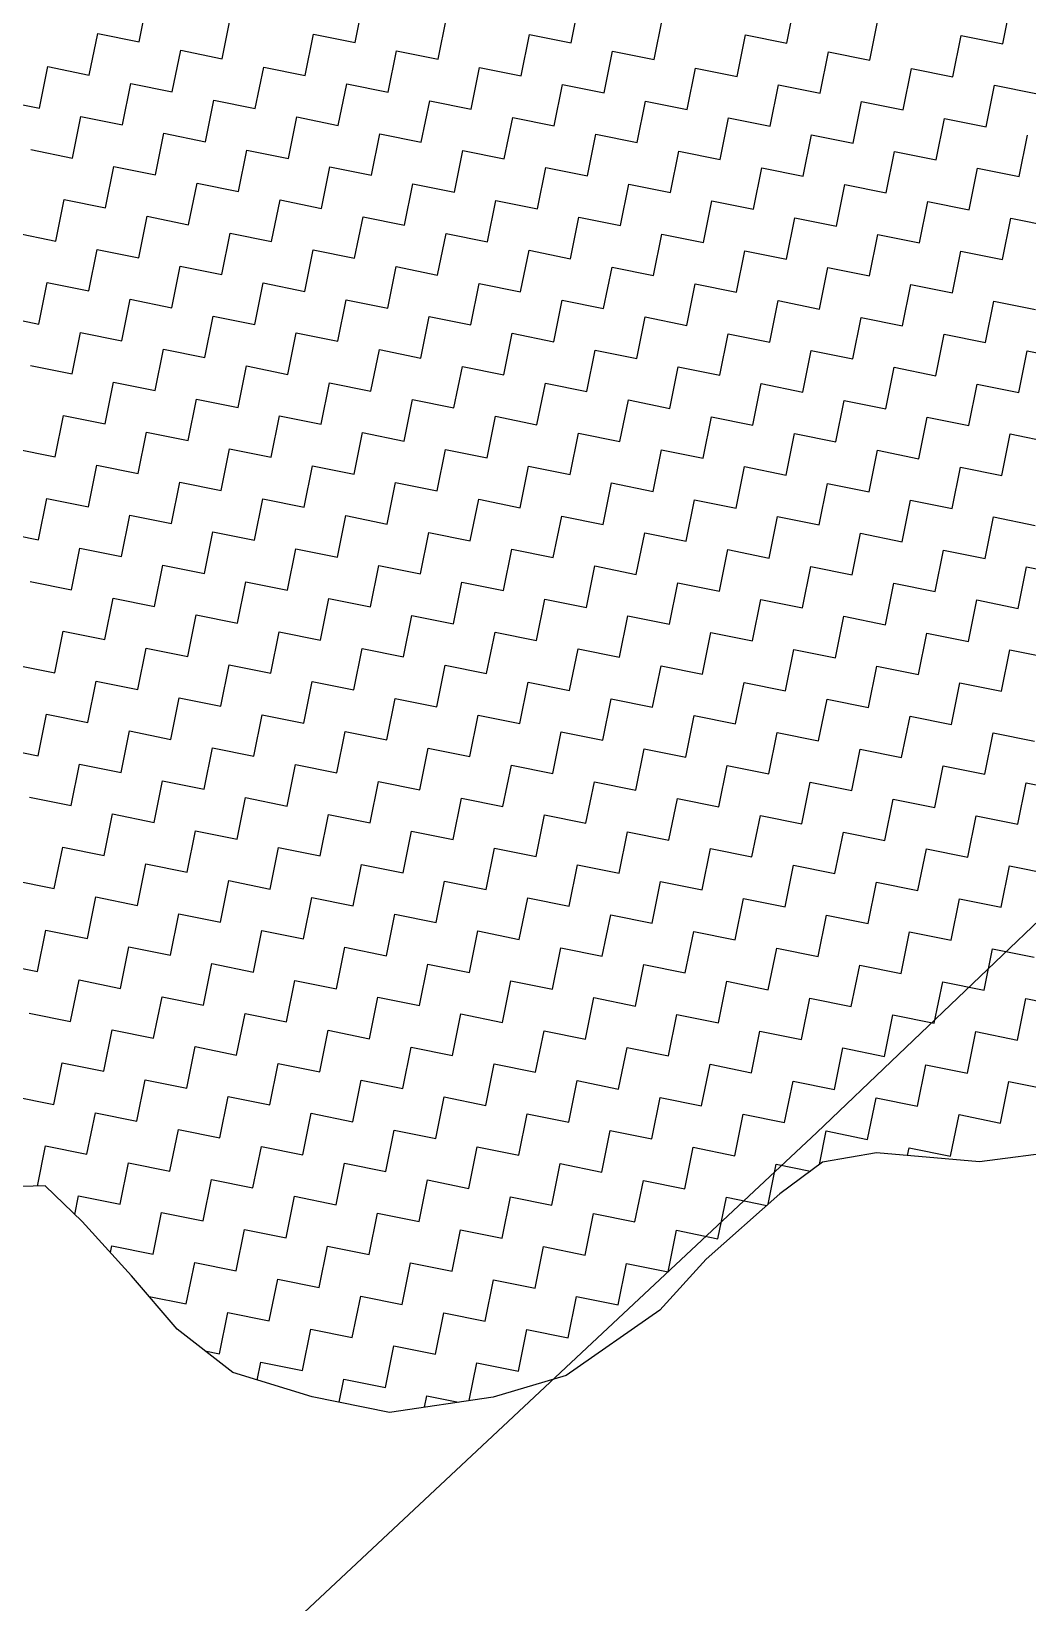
# Model space of a CAD drawing. Header units: metres. Extents: x 278801 to 279668, y 2074665 to 2075564.
# Drawn here: x 279354.1 to 279390.9, y 2075313.8 to 2075371.8 of the extents above; entities that cross this region are included whole.
import ezdxf

# ---------------------------------------------------------------- set-up
doc = ezdxf.new("R2010")
doc.units = ezdxf.units.M
doc.layers.add('POLY_HATCH', color=12, linetype='Continuous')
doc.layers.add('POLY_PARCEL', color=6, linetype='Continuous')

msp = doc.modelspace()

# ---------------------------------------------------------------- linework, layer by layer
at = {"layer": 'POLY_HATCH', "linetype": 'Continuous'}
for p, q in [((279358.107, 2075371.451), (279358.417, 2075372.983)), ((279366.08, 2075371.434), (279366.39, 2075372.966)), ((279374.052, 2075371.417), (279374.362, 2075372.949)), ((279382.025, 2075371.4), (279382.334, 2075372.932)), ((279389.997, 2075371.383), (279390.307, 2075372.915)), ((279361.172, 2075370.831), (279361.482, 2075372.363)), ((279369.145, 2075370.814), (279369.455, 2075372.346)), ((279377.117, 2075370.797), (279377.427, 2075372.33)), ((279385.09, 2075370.78), (279385.399, 2075372.313)), ((279356.265, 2075370.228), (279356.575, 2075371.761)), ((279356.575, 2075371.761), (279358.107, 2075371.451)), ((279364.237, 2075370.211), (279364.547, 2075371.744)), ((279364.547, 2075371.744), (279366.08, 2075371.434)), ((279372.21, 2075370.194), (279372.52, 2075371.727)), ((279372.52, 2075371.727), (279374.052, 2075371.417)), ((279380.182, 2075370.177), (279380.492, 2075371.71)), ((279380.492, 2075371.71), (279382.025, 2075371.4)), ((279388.155, 2075370.16), (279388.464, 2075371.693)), ((279388.464, 2075371.693), (279389.997, 2075371.383)), ((279359.33, 2075369.608), (279359.64, 2075371.141)), ((279359.64, 2075371.141), (279361.172, 2075370.831)), ((279367.302, 2075369.591), (279367.612, 2075371.124)), ((279367.612, 2075371.124), (279369.145, 2075370.814)), ((279375.275, 2075369.574), (279375.585, 2075371.107)), ((279375.585, 2075371.107), (279377.117, 2075370.797)), ((279383.247, 2075369.557), (279383.557, 2075371.09)), ((279383.557, 2075371.09), (279385.09, 2075370.78)), ((279354.422, 2075369.005), (279354.732, 2075370.538)), ((279354.732, 2075370.538), (279356.265, 2075370.228)), ((279362.395, 2075368.988), (279362.705, 2075370.521)), ((279362.705, 2075370.521), (279364.237, 2075370.211)), ((279370.367, 2075368.972), (279370.677, 2075370.504)), ((279370.677, 2075370.504), (279372.21, 2075370.194)), ((279378.34, 2075368.955), (279378.65, 2075370.487)), ((279378.65, 2075370.487), (279380.182, 2075370.177)), ((279386.312, 2075368.938), (279386.622, 2075370.47)), ((279386.622, 2075370.47), (279388.155, 2075370.16)), ((279357.487, 2075368.386), (279357.797, 2075369.918)), ((279357.797, 2075369.918), (279359.33, 2075369.608)), ((279365.46, 2075368.369), (279365.77, 2075369.901)), ((279365.77, 2075369.901), (279367.302, 2075369.591)), ((279373.432, 2075368.352), (279373.742, 2075369.884)), ((279373.742, 2075369.884), (279375.275, 2075369.574)), ((279381.405, 2075368.335), (279381.715, 2075369.867)), ((279381.715, 2075369.867), (279383.247, 2075369.557)), ((279389.377, 2075368.318), (279389.687, 2075369.85)), ((279389.687, 2075369.85), (279391.22, 2075369.541)), ((279352.89, 2075369.315), (279354.422, 2075369.005)), ((279360.552, 2075367.766), (279360.862, 2075369.298)), ((279360.862, 2075369.298), (279362.395, 2075368.988)), ((279368.525, 2075367.749), (279368.835, 2075369.281)), ((279368.835, 2075369.281), (279370.367, 2075368.972)), ((279376.497, 2075367.732), (279376.807, 2075369.265)), ((279376.807, 2075369.265), (279378.34, 2075368.955)), ((279384.47, 2075367.715), (279384.78, 2075369.248)), ((279384.78, 2075369.248), (279386.312, 2075368.938)), ((279355.645, 2075367.163), (279355.955, 2075368.696)), ((279355.955, 2075368.696), (279357.487, 2075368.386)), ((279363.617, 2075367.146), (279363.927, 2075368.679)), ((279363.927, 2075368.679), (279365.46, 2075368.369)), ((279371.59, 2075367.129), (279371.9, 2075368.662)), ((279371.9, 2075368.662), (279373.432, 2075368.352)), ((279379.562, 2075367.112), (279379.872, 2075368.645)), ((279379.872, 2075368.645), (279381.405, 2075368.335)), ((279387.535, 2075367.095), (279387.845, 2075368.628)), ((279387.845, 2075368.628), (279389.377, 2075368.318)), ((279358.71, 2075366.543), (279359.02, 2075368.076)), ((279359.02, 2075368.076), (279360.552, 2075367.766)), ((279366.682, 2075366.526), (279366.992, 2075368.059)), ((279366.992, 2075368.059), (279368.525, 2075367.749)), ((279374.655, 2075366.509), (279374.965, 2075368.042)), ((279374.965, 2075368.042), (279376.497, 2075367.732)), ((279382.627, 2075366.492), (279382.937, 2075368.025)), ((279382.937, 2075368.025), (279384.47, 2075367.715)), ((279390.6, 2075366.476), (279390.91, 2075368.008)), ((279354.113, 2075367.473), (279355.645, 2075367.163)), ((279361.775, 2075365.923), (279362.085, 2075367.456)), ((279362.085, 2075367.456), (279363.617, 2075367.146)), ((279369.748, 2075365.907), (279370.057, 2075367.439)), ((279370.057, 2075367.439), (279371.59, 2075367.129)), ((279377.72, 2075365.89), (279378.03, 2075367.422)), ((279378.03, 2075367.422), (279379.562, 2075367.112)), ((279385.692, 2075365.873), (279386.002, 2075367.405)), ((279386.002, 2075367.405), (279387.535, 2075367.095)), ((279356.868, 2075365.321), (279357.178, 2075366.853)), ((279357.178, 2075366.853), (279358.71, 2075366.543)), ((279364.84, 2075365.304), (279365.15, 2075366.836)), ((279365.15, 2075366.836), (279366.682, 2075366.526)), ((279372.813, 2075365.287), (279373.122, 2075366.819)), ((279373.122, 2075366.819), (279374.655, 2075366.509)), ((279380.785, 2075365.27), (279381.095, 2075366.802)), ((279381.095, 2075366.802), (279382.627, 2075366.492)), ((279388.757, 2075365.253), (279389.067, 2075366.785)), ((279389.067, 2075366.785), (279390.6, 2075366.476)), ((279359.933, 2075364.701), (279360.243, 2075366.233)), ((279360.243, 2075366.233), (279361.775, 2075365.923)), ((279367.905, 2075364.684), (279368.215, 2075366.216)), ((279368.215, 2075366.216), (279369.748, 2075365.907)), ((279375.878, 2075364.667), (279376.187, 2075366.199)), ((279376.187, 2075366.199), (279377.72, 2075365.89)), ((279383.85, 2075364.65), (279384.16, 2075366.183)), ((279384.16, 2075366.183), (279385.692, 2075365.873)), ((279355.025, 2075364.098), (279355.335, 2075365.63)), ((279355.335, 2075365.63), (279356.868, 2075365.321)), ((279362.998, 2075364.081), (279363.308, 2075365.614)), ((279363.308, 2075365.614), (279364.84, 2075365.304)), ((279370.97, 2075364.064), (279371.28, 2075365.597)), ((279371.28, 2075365.597), (279372.813, 2075365.287)), ((279378.943, 2075364.047), (279379.252, 2075365.58)), ((279379.252, 2075365.58), (279380.785, 2075365.27)), ((279386.915, 2075364.03), (279387.225, 2075365.563)), ((279387.225, 2075365.563), (279388.757, 2075365.253)), ((279358.09, 2075363.478), (279358.4, 2075365.011)), ((279358.4, 2075365.011), (279359.933, 2075364.701)), ((279366.063, 2075363.461), (279366.373, 2075364.994)), ((279366.373, 2075364.994), (279367.905, 2075364.684)), ((279374.035, 2075363.444), (279374.345, 2075364.977)), ((279374.345, 2075364.977), (279375.878, 2075364.667)), ((279382.008, 2075363.427), (279382.317, 2075364.96)), ((279382.317, 2075364.96), (279383.85, 2075364.65)), ((279389.98, 2075363.41), (279390.29, 2075364.943)), ((279390.29, 2075364.943), (279391.822, 2075364.633)), ((279353.493, 2075364.408), (279355.025, 2075364.098)), ((279361.155, 2075362.858), (279361.465, 2075364.391)), ((279361.465, 2075364.391), (279362.998, 2075364.081)), ((279369.128, 2075362.841), (279369.438, 2075364.374)), ((279369.438, 2075364.374), (279370.97, 2075364.064)), ((279377.1, 2075362.825), (279377.41, 2075364.357)), ((279377.41, 2075364.357), (279378.943, 2075364.047)), ((279385.073, 2075362.808), (279385.383, 2075364.34)), ((279385.383, 2075364.34), (279386.915, 2075364.03)), ((279356.248, 2075362.256), (279356.558, 2075363.788)), ((279356.558, 2075363.788), (279358.09, 2075363.478)), ((279364.22, 2075362.239), (279364.53, 2075363.771)), ((279364.53, 2075363.771), (279366.063, 2075363.461)), ((279372.193, 2075362.222), (279372.503, 2075363.754)), ((279372.503, 2075363.754), (279374.035, 2075363.444)), ((279380.165, 2075362.205), (279380.475, 2075363.737)), ((279380.475, 2075363.737), (279382.008, 2075363.427)), ((279388.138, 2075362.188), (279388.448, 2075363.72)), ((279388.448, 2075363.72), (279389.98, 2075363.41)), ((279359.313, 2075361.636), (279359.623, 2075363.168)), ((279359.623, 2075363.168), (279361.155, 2075362.858)), ((279367.285, 2075361.619), (279367.595, 2075363.151)), ((279367.595, 2075363.151), (279369.128, 2075362.841)), ((279375.258, 2075361.602), (279375.568, 2075363.134)), ((279375.568, 2075363.134), (279377.1, 2075362.825)), ((279383.23, 2075361.585), (279383.54, 2075363.118)), ((279383.54, 2075363.118), (279385.073, 2075362.808)), ((279354.405, 2075361.033), (279354.715, 2075362.565)), ((279354.715, 2075362.565), (279356.248, 2075362.256)), ((279362.378, 2075361.016), (279362.688, 2075362.549)), ((279362.688, 2075362.549), (279364.22, 2075362.239)), ((279370.35, 2075360.999), (279370.66, 2075362.532)), ((279370.66, 2075362.532), (279372.193, 2075362.222)), ((279378.323, 2075360.982), (279378.633, 2075362.515)), ((279378.633, 2075362.515), (279380.165, 2075362.205)), ((279386.295, 2075360.965), (279386.605, 2075362.498)), ((279386.605, 2075362.498), (279388.138, 2075362.188)), ((279357.471, 2075360.413), (279357.78, 2075361.946)), ((279357.78, 2075361.946), (279359.313, 2075361.636)), ((279365.443, 2075360.396), (279365.753, 2075361.929)), ((279365.753, 2075361.929), (279367.285, 2075361.619)), ((279373.415, 2075360.379), (279373.725, 2075361.912)), ((279373.725, 2075361.912), (279375.258, 2075361.602)), ((279381.388, 2075360.362), (279381.698, 2075361.895)), ((279381.698, 2075361.895), (279383.23, 2075361.585)), ((279389.36, 2075360.345), (279389.67, 2075361.878)), ((279389.67, 2075361.878), (279391.203, 2075361.568)), ((279352.873, 2075361.343), (279354.405, 2075361.033)), ((279360.536, 2075359.793), (279360.845, 2075361.326)), ((279360.845, 2075361.326), (279362.378, 2075361.016)), ((279368.508, 2075359.776), (279368.818, 2075361.309)), ((279368.818, 2075361.309), (279370.35, 2075360.999)), ((279376.48, 2075359.76), (279376.79, 2075361.292)), ((279376.79, 2075361.292), (279378.323, 2075360.982)), ((279384.453, 2075359.743), (279384.763, 2075361.275)), ((279384.763, 2075361.275), (279386.295, 2075360.965)), ((279355.628, 2075359.191), (279355.938, 2075360.723)), ((279355.938, 2075360.723), (279357.471, 2075360.413)), ((279363.601, 2075359.174), (279363.91, 2075360.706)), ((279363.91, 2075360.706), (279365.443, 2075360.396)), ((279371.573, 2075359.157), (279371.883, 2075360.689)), ((279371.883, 2075360.689), (279373.415, 2075360.379)), ((279379.545, 2075359.14), (279379.855, 2075360.672)), ((279379.855, 2075360.672), (279381.388, 2075360.362)), ((279387.518, 2075359.123), (279387.828, 2075360.655)), ((279387.828, 2075360.655), (279389.36, 2075360.345)), ((279358.693, 2075358.571), (279359.003, 2075360.103)), ((279359.003, 2075360.103), (279360.536, 2075359.793)), ((279366.666, 2075358.554), (279366.975, 2075360.086)), ((279366.975, 2075360.086), (279368.508, 2075359.776)), ((279374.638, 2075358.537), (279374.948, 2075360.069)), ((279374.948, 2075360.069), (279376.48, 2075359.76)), ((279382.61, 2075358.52), (279382.92, 2075360.053)), ((279382.92, 2075360.053), (279384.453, 2075359.743)), ((279390.583, 2075358.503), (279390.893, 2075360.036)), ((279390.893, 2075360.036), (279392.425, 2075359.726)), ((279354.096, 2075359.5), (279355.628, 2075359.191)), ((279361.758, 2075357.951), (279362.068, 2075359.484)), ((279362.068, 2075359.484), (279363.601, 2075359.174)), ((279369.731, 2075357.934), (279370.04, 2075359.467)), ((279370.04, 2075359.467), (279371.573, 2075359.157)), ((279377.703, 2075357.917), (279378.013, 2075359.45)), ((279378.013, 2075359.45), (279379.545, 2075359.14)), ((279385.675, 2075357.9), (279385.985, 2075359.433)), ((279385.985, 2075359.433), (279387.518, 2075359.123)), ((279356.851, 2075357.348), (279357.161, 2075358.881)), ((279357.161, 2075358.881), (279358.693, 2075358.571)), ((279364.823, 2075357.331), (279365.133, 2075358.864)), ((279365.133, 2075358.864), (279366.666, 2075358.554)), ((279372.796, 2075357.314), (279373.106, 2075358.847)), ((279373.106, 2075358.847), (279374.638, 2075358.537)), ((279380.768, 2075357.297), (279381.078, 2075358.83)), ((279381.078, 2075358.83), (279382.61, 2075358.52)), ((279388.741, 2075357.28), (279389.05, 2075358.813)), ((279389.05, 2075358.813), (279390.583, 2075358.503)), ((279359.916, 2075356.728), (279360.226, 2075358.261)), ((279360.226, 2075358.261), (279361.758, 2075357.951)), ((279367.888, 2075356.711), (279368.198, 2075358.244)), ((279368.198, 2075358.244), (279369.731, 2075357.934)), ((279375.861, 2075356.695), (279376.171, 2075358.227)), ((279376.171, 2075358.227), (279377.703, 2075357.917)), ((279383.833, 2075356.678), (279384.143, 2075358.21)), ((279384.143, 2075358.21), (279385.675, 2075357.9)), ((279355.008, 2075356.126), (279355.318, 2075357.658)), ((279355.318, 2075357.658), (279356.851, 2075357.348)), ((279362.981, 2075356.109), (279363.291, 2075357.641)), ((279363.291, 2075357.641), (279364.823, 2075357.331)), ((279370.953, 2075356.092), (279371.263, 2075357.624)), ((279371.263, 2075357.624), (279372.796, 2075357.314)), ((279378.926, 2075356.075), (279379.236, 2075357.607)), ((279379.236, 2075357.607), (279380.768, 2075357.297)), ((279386.898, 2075356.058), (279387.208, 2075357.59)), ((279387.208, 2075357.59), (279388.741, 2075357.28)), ((279358.073, 2075355.506), (279358.383, 2075357.038)), ((279358.383, 2075357.038), (279359.916, 2075356.728)), ((279366.046, 2075355.489), (279366.356, 2075357.021)), ((279366.356, 2075357.021), (279367.888, 2075356.711)), ((279374.018, 2075355.472), (279374.328, 2075357.004)), ((279374.328, 2075357.004), (279375.861, 2075356.695)), ((279381.991, 2075355.455), (279382.301, 2075356.987)), ((279382.301, 2075356.987), (279383.833, 2075356.678)), ((279389.963, 2075355.438), (279390.273, 2075356.971)), ((279390.273, 2075356.971), (279391.806, 2075356.661)), ((279353.476, 2075356.435), (279355.008, 2075356.126)), ((279361.138, 2075354.886), (279361.448, 2075356.418)), ((279361.448, 2075356.418), (279362.981, 2075356.109)), ((279369.111, 2075354.869), (279369.421, 2075356.402)), ((279369.421, 2075356.402), (279370.953, 2075356.092)), ((279377.083, 2075354.852), (279377.393, 2075356.385)), ((279377.393, 2075356.385), (279378.926, 2075356.075)), ((279385.056, 2075354.835), (279385.366, 2075356.368)), ((279385.366, 2075356.368), (279386.898, 2075356.058)), ((279356.231, 2075354.283), (279356.541, 2075355.816)), ((279356.541, 2075355.816), (279358.073, 2075355.506)), ((279364.203, 2075354.266), (279364.513, 2075355.799)), ((279364.513, 2075355.799), (279366.046, 2075355.489)), ((279372.176, 2075354.249), (279372.486, 2075355.782)), ((279372.486, 2075355.782), (279374.018, 2075355.472)), ((279380.148, 2075354.232), (279380.458, 2075355.765)), ((279380.458, 2075355.765), (279381.991, 2075355.455)), ((279388.121, 2075354.215), (279388.431, 2075355.748)), ((279388.431, 2075355.748), (279389.963, 2075355.438)), ((279359.296, 2075353.663), (279359.606, 2075355.196)), ((279359.606, 2075355.196), (279361.138, 2075354.886)), ((279367.268, 2075353.646), (279367.578, 2075355.179)), ((279367.578, 2075355.179), (279369.111, 2075354.869)), ((279375.241, 2075353.63), (279375.551, 2075355.162)), ((279375.551, 2075355.162), (279377.083, 2075354.852)), ((279354.389, 2075353.061), (279354.698, 2075354.593)), ((279354.698, 2075354.593), (279356.231, 2075354.283)), ((279362.361, 2075353.044), (279362.671, 2075354.576)), ((279362.671, 2075354.576), (279364.203, 2075354.266)), ((279383.213, 2075353.613), (279383.523, 2075355.145)), ((279383.523, 2075355.145), (279385.056, 2075354.835)), ((279370.333, 2075353.027), (279370.643, 2075354.559)), ((279370.643, 2075354.559), (279372.176, 2075354.249)), ((279378.306, 2075353.01), (279378.616, 2075354.542)), ((279378.616, 2075354.542), (279380.148, 2075354.232)), ((279386.278, 2075352.993), (279386.588, 2075354.525)), ((279386.588, 2075354.525), (279388.121, 2075354.215)), ((279357.454, 2075352.441), (279357.763, 2075353.973)), ((279357.763, 2075353.973), (279359.296, 2075353.663)), ((279365.426, 2075352.424), (279365.736, 2075353.956)), ((279365.736, 2075353.956), (279367.268, 2075353.646)), ((279373.398, 2075352.407), (279373.708, 2075353.939)), ((279373.708, 2075353.939), (279375.241, 2075353.63)), ((279381.371, 2075352.39), (279381.681, 2075353.922)), ((279381.681, 2075353.922), (279383.213, 2075353.613)), ((279389.343, 2075352.373), (279389.653, 2075353.906)), ((279389.653, 2075353.906), (279391.186, 2075353.596)), ((279352.856, 2075353.37), (279354.389, 2075353.061)), ((279360.519, 2075351.821), (279360.828, 2075353.353)), ((279360.828, 2075353.353), (279362.361, 2075353.044)), ((279368.491, 2075351.804), (279368.801, 2075353.337)), ((279368.801, 2075353.337), (279370.333, 2075353.027)), ((279376.463, 2075351.787), (279376.773, 2075353.32)), ((279376.773, 2075353.32), (279378.306, 2075353.01)), ((279384.436, 2075351.77), (279384.746, 2075353.303)), ((279384.746, 2075353.303), (279386.278, 2075352.993)), ((279355.611, 2075351.218), (279355.921, 2075352.751)), ((279355.921, 2075352.751), (279357.454, 2075352.441)), ((279363.584, 2075351.201), (279363.894, 2075352.734)), ((279363.894, 2075352.734), (279365.426, 2075352.424)), ((279371.556, 2075351.184), (279371.866, 2075352.717)), ((279371.866, 2075352.717), (279373.398, 2075352.407)), ((279379.529, 2075351.167), (279379.838, 2075352.7)), ((279379.838, 2075352.7), (279381.371, 2075352.39)), ((279387.501, 2075351.15), (279387.811, 2075352.683)), ((279387.811, 2075352.683), (279389.343, 2075352.373)), ((279358.676, 2075350.598), (279358.986, 2075352.131)), ((279358.986, 2075352.131), (279360.519, 2075351.821)), ((279366.649, 2075350.581), (279366.959, 2075352.114)), ((279366.959, 2075352.114), (279368.491, 2075351.804)), ((279374.621, 2075350.564), (279374.931, 2075352.097)), ((279374.931, 2075352.097), (279376.463, 2075351.787)), ((279382.594, 2075350.548), (279382.903, 2075352.08)), ((279382.903, 2075352.08), (279384.436, 2075351.77)), ((279390.566, 2075350.531), (279390.876, 2075352.063)), ((279390.876, 2075352.063), (279392.408, 2075351.753)), ((279354.079, 2075351.528), (279355.611, 2075351.218)), ((279361.741, 2075349.979), (279362.051, 2075351.511)), ((279362.051, 2075351.511), (279363.584, 2075351.201)), ((279369.714, 2075349.962), (279370.024, 2075351.494)), ((279370.024, 2075351.494), (279371.556, 2075351.184)), ((279377.686, 2075349.945), (279377.996, 2075351.477)), ((279377.996, 2075351.477), (279379.529, 2075351.167)), ((279385.659, 2075349.928), (279385.968, 2075351.46)), ((279385.968, 2075351.46), (279387.501, 2075351.15)), ((279356.834, 2075349.376), (279357.144, 2075350.908)), ((279357.144, 2075350.908), (279358.676, 2075350.598)), ((279364.806, 2075349.359), (279365.116, 2075350.891)), ((279365.116, 2075350.891), (279366.649, 2075350.581)), ((279372.779, 2075349.342), (279373.089, 2075350.874)), ((279373.089, 2075350.874), (279374.621, 2075350.564)), ((279380.751, 2075349.325), (279381.061, 2075350.857)), ((279381.061, 2075350.857), (279382.594, 2075350.548)), ((279388.724, 2075349.308), (279389.033, 2075350.841)), ((279389.033, 2075350.841), (279390.566, 2075350.531)), ((279359.899, 2075348.756), (279360.209, 2075350.288)), ((279360.209, 2075350.288), (279361.741, 2075349.979)), ((279367.871, 2075348.739), (279368.181, 2075350.272)), ((279368.181, 2075350.272), (279369.714, 2075349.962)), ((279375.844, 2075348.722), (279376.154, 2075350.255)), ((279376.154, 2075350.255), (279377.686, 2075349.945)), ((279383.816, 2075348.705), (279384.126, 2075350.238)), ((279384.126, 2075350.238), (279385.659, 2075349.928)), ((279354.991, 2075348.153), (279355.301, 2075349.686)), ((279355.301, 2075349.686), (279356.834, 2075349.376)), ((279362.964, 2075348.136), (279363.274, 2075349.669)), ((279363.274, 2075349.669), (279364.806, 2075349.359)), ((279370.936, 2075348.119), (279371.246, 2075349.652)), ((279371.246, 2075349.652), (279372.779, 2075349.342)), ((279378.909, 2075348.102), (279379.219, 2075349.635)), ((279379.219, 2075349.635), (279380.751, 2075349.325)), ((279386.881, 2075348.085), (279387.191, 2075349.618)), ((279387.191, 2075349.618), (279388.724, 2075349.308)), ((279358.056, 2075347.533), (279358.366, 2075349.066)), ((279358.366, 2075349.066), (279359.899, 2075348.756)), ((279366.029, 2075347.516), (279366.339, 2075349.049)), ((279366.339, 2075349.049), (279367.871, 2075348.739)), ((279374.001, 2075347.499), (279374.311, 2075349.032)), ((279374.311, 2075349.032), (279375.844, 2075348.722)), ((279381.974, 2075347.483), (279382.284, 2075349.015)), ((279382.284, 2075349.015), (279383.816, 2075348.705)), ((279389.946, 2075347.466), (279390.256, 2075348.998)), ((279390.256, 2075348.998), (279391.789, 2075348.688)), ((279353.459, 2075348.463), (279354.991, 2075348.153)), ((279361.121, 2075346.914), (279361.431, 2075348.446)), ((279361.431, 2075348.446), (279362.964, 2075348.136)), ((279369.094, 2075346.897), (279369.404, 2075348.429)), ((279369.404, 2075348.429), (279370.936, 2075348.119)), ((279377.066, 2075346.88), (279377.376, 2075348.412)), ((279377.376, 2075348.412), (279378.909, 2075348.102)), ((279385.039, 2075346.863), (279385.349, 2075348.395)), ((279385.349, 2075348.395), (279386.881, 2075348.085)), ((279356.214, 2075346.311), (279356.524, 2075347.843)), ((279356.524, 2075347.843), (279358.056, 2075347.533)), ((279364.186, 2075346.294), (279364.496, 2075347.826)), ((279364.496, 2075347.826), (279366.029, 2075347.516)), ((279372.159, 2075346.277), (279372.469, 2075347.809)), ((279372.469, 2075347.809), (279374.001, 2075347.499)), ((279380.131, 2075346.26), (279380.441, 2075347.792)), ((279380.441, 2075347.792), (279381.974, 2075347.483)), ((279388.104, 2075346.243), (279388.414, 2075347.775)), ((279388.414, 2075347.775), (279389.946, 2075347.466)), ((279359.279, 2075345.691), (279359.589, 2075347.223)), ((279359.589, 2075347.223), (279361.121, 2075346.914)), ((279367.251, 2075345.674), (279367.561, 2075347.206)), ((279367.561, 2075347.206), (279369.094, 2075346.897)), ((279375.224, 2075345.657), (279375.534, 2075347.19)), ((279375.534, 2075347.19), (279377.066, 2075346.88)), ((279383.196, 2075345.64), (279383.506, 2075347.173)), ((279383.506, 2075347.173), (279385.039, 2075346.863)), ((279354.372, 2075345.088), (279354.682, 2075346.621)), ((279354.682, 2075346.621), (279356.214, 2075346.311)), ((279362.344, 2075345.071), (279362.654, 2075346.604)), ((279362.654, 2075346.604), (279364.186, 2075346.294)), ((279370.317, 2075345.054), (279370.626, 2075346.587)), ((279370.626, 2075346.587), (279372.159, 2075346.277)), ((279378.289, 2075345.037), (279378.599, 2075346.57)), ((279378.599, 2075346.57), (279380.131, 2075346.26)), ((279386.261, 2075345.02), (279386.571, 2075346.553)), ((279386.571, 2075346.553), (279388.104, 2075346.243)), ((279357.437, 2075344.468), (279357.747, 2075346.001)), ((279357.747, 2075346.001), (279359.279, 2075345.691)), ((279365.409, 2075344.451), (279365.719, 2075345.984)), ((279365.719, 2075345.984), (279367.251, 2075345.674)), ((279373.382, 2075344.434), (279373.691, 2075345.967)), ((279373.691, 2075345.967), (279375.224, 2075345.657)), ((279381.354, 2075344.418), (279381.664, 2075345.95)), ((279381.664, 2075345.95), (279383.196, 2075345.64)), ((279389.326, 2075344.401), (279389.636, 2075345.933)), ((279389.636, 2075345.933), (279391.169, 2075345.623)), ((279352.839, 2075345.398), (279354.372, 2075345.088)), ((279360.502, 2075343.849), (279360.812, 2075345.381)), ((279360.812, 2075345.381), (279362.344, 2075345.071)), ((279368.474, 2075343.832), (279368.784, 2075345.364)), ((279368.784, 2075345.364), (279370.317, 2075345.054)), ((279376.447, 2075343.815), (279376.756, 2075345.347)), ((279376.756, 2075345.347), (279378.289, 2075345.037)), ((279384.419, 2075343.798), (279384.729, 2075345.33)), ((279384.729, 2075345.33), (279386.261, 2075345.02)), ((279355.594, 2075343.246), (279355.904, 2075344.778)), ((279355.904, 2075344.778), (279357.437, 2075344.468)), ((279363.567, 2075343.229), (279363.877, 2075344.761)), ((279363.877, 2075344.761), (279365.409, 2075344.451)), ((279371.539, 2075343.212), (279371.849, 2075344.744)), ((279371.849, 2075344.744), (279373.382, 2075344.434)), ((279379.512, 2075343.195), (279379.821, 2075344.727)), ((279379.821, 2075344.727), (279381.354, 2075344.418)), ((279358.659, 2075342.626), (279358.969, 2075344.158)), ((279358.969, 2075344.158), (279360.502, 2075343.849)), ((279366.632, 2075342.609), (279366.942, 2075344.141)), ((279366.942, 2075344.141), (279368.474, 2075343.832)), ((279387.484, 2075343.178), (279387.794, 2075344.71)), ((279387.794, 2075344.71), (279389.326, 2075344.401)), ((279354.062, 2075343.556), (279355.594, 2075343.246)), ((279374.604, 2075342.592), (279374.914, 2075344.125)), ((279374.914, 2075344.125), (279376.447, 2075343.815)), ((279382.577, 2075342.575), (279382.886, 2075344.108)), ((279382.886, 2075344.108), (279384.419, 2075343.798)), ((279390.549, 2075342.558), (279390.859, 2075344.091)), ((279390.859, 2075344.091), (279392.391, 2075343.781)), ((279361.724, 2075342.006), (279362.034, 2075343.539)), ((279362.034, 2075343.539), (279363.567, 2075343.229)), ((279369.697, 2075341.989), (279370.007, 2075343.522)), ((279370.007, 2075343.522), (279371.539, 2075343.212)), ((279377.669, 2075341.972), (279377.979, 2075343.505)), ((279377.979, 2075343.505), (279379.512, 2075343.195)), ((279385.642, 2075341.955), (279385.952, 2075343.488)), ((279385.952, 2075343.488), (279387.484, 2075343.178)), ((279356.817, 2075341.403), (279357.127, 2075342.936)), ((279357.127, 2075342.936), (279358.659, 2075342.626)), ((279364.789, 2075341.386), (279365.099, 2075342.919)), ((279365.099, 2075342.919), (279366.632, 2075342.609)), ((279372.762, 2075341.369), (279373.072, 2075342.902)), ((279373.072, 2075342.902), (279374.604, 2075342.592)), ((279380.734, 2075341.352), (279381.044, 2075342.885)), ((279381.044, 2075342.885), (279382.577, 2075342.575)), ((279388.707, 2075341.336), (279389.017, 2075342.868)), ((279389.017, 2075342.868), (279390.549, 2075342.558)), ((279359.882, 2075340.783), (279360.192, 2075342.316)), ((279360.192, 2075342.316), (279361.724, 2075342.006)), ((279367.854, 2075340.767), (279368.164, 2075342.299)), ((279368.164, 2075342.299), (279369.697, 2075341.989)), ((279375.827, 2075340.75), (279376.137, 2075342.282)), ((279376.137, 2075342.282), (279377.669, 2075341.972)), ((279383.799, 2075340.733), (279384.109, 2075342.265)), ((279384.109, 2075342.265), (279385.642, 2075341.955)), ((279354.974, 2075340.181), (279355.284, 2075341.713)), ((279355.284, 2075341.713), (279356.817, 2075341.403)), ((279362.947, 2075340.164), (279363.257, 2075341.696)), ((279363.257, 2075341.696), (279364.789, 2075341.386)), ((279370.919, 2075340.147), (279371.229, 2075341.679)), ((279371.229, 2075341.679), (279372.762, 2075341.369)), ((279378.892, 2075340.13), (279379.202, 2075341.662)), ((279379.202, 2075341.662), (279380.734, 2075341.352)), ((279386.864, 2075340.113), (279387.174, 2075341.645)), ((279387.174, 2075341.645), (279388.707, 2075341.336)), ((279358.04, 2075339.561), (279358.349, 2075341.093)), ((279358.349, 2075341.093), (279359.882, 2075340.783)), ((279366.012, 2075339.544), (279366.322, 2075341.076)), ((279366.322, 2075341.076), (279367.854, 2075340.767)), ((279373.984, 2075339.527), (279374.294, 2075341.06)), ((279374.294, 2075341.06), (279375.827, 2075340.75)), ((279381.957, 2075339.51), (279382.267, 2075341.043)), ((279382.267, 2075341.043), (279383.799, 2075340.733)), ((279389.929, 2075339.493), (279390.239, 2075341.026)), ((279390.239, 2075341.026), (279391.772, 2075340.716)), ((279353.442, 2075340.491), (279354.974, 2075340.181)), ((279361.105, 2075338.941), (279361.414, 2075340.474)), ((279361.414, 2075340.474), (279362.947, 2075340.164)), ((279369.077, 2075338.924), (279369.387, 2075340.457)), ((279369.387, 2075340.457), (279370.919, 2075340.147)), ((279377.049, 2075338.907), (279377.359, 2075340.44)), ((279377.359, 2075340.44), (279378.892, 2075340.13)), ((279385.022, 2075338.89), (279385.332, 2075340.423)), ((279385.332, 2075340.423), (279386.864, 2075340.113)), ((279356.197, 2075338.338), (279356.507, 2075339.871)), ((279356.507, 2075339.871), (279358.04, 2075339.561)), ((279364.17, 2075338.321), (279364.479, 2075339.854)), ((279364.479, 2075339.854), (279366.012, 2075339.544)), ((279372.142, 2075338.304), (279372.452, 2075339.837)), ((279372.452, 2075339.837), (279373.984, 2075339.527)), ((279380.114, 2075338.287), (279380.424, 2075339.82)), ((279380.424, 2075339.82), (279381.957, 2075339.51)), ((279388.087, 2075338.271), (279388.397, 2075339.803)), ((279388.397, 2075339.803), (279389.929, 2075339.493)), ((279359.262, 2075337.718), (279359.572, 2075339.251)), ((279359.572, 2075339.251), (279361.105, 2075338.941)), ((279367.235, 2075337.702), (279367.544, 2075339.234)), ((279367.544, 2075339.234), (279369.077, 2075338.924)), ((279375.207, 2075337.685), (279375.517, 2075339.217)), ((279375.517, 2075339.217), (279377.049, 2075338.907)), ((279383.179, 2075337.668), (279383.489, 2075339.2)), ((279383.489, 2075339.2), (279385.022, 2075338.89)), ((279354.355, 2075337.116), (279354.665, 2075338.648)), ((279354.665, 2075338.648), (279356.197, 2075338.338)), ((279362.327, 2075337.099), (279362.637, 2075338.631)), ((279362.637, 2075338.631), (279364.17, 2075338.321)), ((279370.3, 2075337.082), (279370.609, 2075338.614)), ((279370.609, 2075338.614), (279372.142, 2075338.304)), ((279378.272, 2075337.065), (279378.582, 2075338.597)), ((279378.582, 2075338.597), (279380.114, 2075338.287)), ((279386.244, 2075337.048), (279386.554, 2075338.58)), ((279386.554, 2075338.58), (279388.087, 2075338.271)), ((279357.42, 2075336.496), (279357.73, 2075338.028)), ((279357.73, 2075338.028), (279359.262, 2075337.718)), ((279365.392, 2075336.479), (279365.702, 2075338.011)), ((279365.702, 2075338.011), (279367.235, 2075337.702)), ((279373.365, 2075336.462), (279373.675, 2075337.995)), ((279373.675, 2075337.995), (279375.207, 2075337.685)), ((279381.337, 2075336.445), (279381.647, 2075337.978)), ((279381.647, 2075337.978), (279383.179, 2075337.668)), ((279389.31, 2075336.428), (279389.619, 2075337.961)), ((279389.619, 2075337.961), (279391.152, 2075337.651)), ((279352.822, 2075337.426), (279354.355, 2075337.116)), ((279360.485, 2075335.876), (279360.795, 2075337.409)), ((279360.795, 2075337.409), (279362.327, 2075337.099)), ((279368.457, 2075335.859), (279368.767, 2075337.392)), ((279368.767, 2075337.392), (279370.3, 2075337.082)), ((279376.43, 2075335.842), (279376.74, 2075337.375)), ((279376.74, 2075337.375), (279378.272, 2075337.065)), ((279384.402, 2075335.825), (279384.712, 2075337.358)), ((279384.712, 2075337.358), (279386.244, 2075337.048)), ((279355.577, 2075335.273), (279355.887, 2075336.806)), ((279355.887, 2075336.806), (279357.42, 2075336.496)), ((279363.55, 2075335.256), (279363.86, 2075336.789)), ((279363.86, 2075336.789), (279365.392, 2075336.479)), ((279371.522, 2075335.239), (279371.832, 2075336.772)), ((279371.832, 2075336.772), (279373.365, 2075336.462)), ((279379.495, 2075335.222), (279379.805, 2075336.755)), ((279379.805, 2075336.755), (279381.337, 2075336.445)), ((279387.467, 2075335.206), (279387.777, 2075336.738)), ((279387.777, 2075336.738), (279389.31, 2075336.428)), ((279358.642, 2075334.653), (279358.952, 2075336.186)), ((279358.952, 2075336.186), (279360.485, 2075335.876)), ((279366.615, 2075334.637), (279366.925, 2075336.169)), ((279366.925, 2075336.169), (279368.457, 2075335.859)), ((279374.587, 2075334.62), (279374.897, 2075336.152)), ((279374.897, 2075336.152), (279376.43, 2075335.842)), ((279382.56, 2075334.603), (279382.87, 2075336.135)), ((279382.87, 2075336.135), (279384.402, 2075335.825)), ((279390.532, 2075334.586), (279390.842, 2075336.118)), ((279390.842, 2075336.118), (279392.375, 2075335.808)), ((279354.045, 2075335.583), (279355.577, 2075335.273)), ((279361.707, 2075334.034), (279362.017, 2075335.566)), ((279362.017, 2075335.566), (279363.55, 2075335.256)), ((279369.68, 2075334.017), (279369.99, 2075335.549)), ((279369.99, 2075335.549), (279371.522, 2075335.239)), ((279377.652, 2075334), (279377.962, 2075335.532)), ((279377.962, 2075335.532), (279379.495, 2075335.222)), ((279385.625, 2075333.983), (279385.935, 2075335.515)), ((279385.935, 2075335.515), (279387.467, 2075335.206)), ((279356.8, 2075333.431), (279357.11, 2075334.963)), ((279357.11, 2075334.963), (279358.642, 2075334.653)), ((279364.772, 2075333.414), (279365.082, 2075334.946)), ((279365.082, 2075334.946), (279366.615, 2075334.637)), ((279372.745, 2075333.397), (279373.055, 2075334.929)), ((279373.055, 2075334.929), (279374.587, 2075334.62)), ((279380.717, 2075333.38), (279381.027, 2075334.913)), ((279381.027, 2075334.913), (279382.56, 2075334.603)), ((279388.69, 2075333.363), (279389, 2075334.896)), ((279389, 2075334.896), (279390.532, 2075334.586)), ((279359.865, 2075332.811), (279360.175, 2075334.344)), ((279360.175, 2075334.344), (279361.707, 2075334.034)), ((279367.837, 2075332.794), (279368.147, 2075334.327)), ((279368.147, 2075334.327), (279369.68, 2075334.017)), ((279375.81, 2075332.777), (279376.12, 2075334.31)), ((279376.12, 2075334.31), (279377.652, 2075334)), ((279383.782, 2075332.76), (279384.092, 2075334.293)), ((279384.092, 2075334.293), (279385.625, 2075333.983)), ((279354.958, 2075332.208), (279355.267, 2075333.741)), ((279355.267, 2075333.741), (279356.8, 2075333.431)), ((279362.93, 2075332.191), (279363.24, 2075333.724)), ((279363.24, 2075333.724), (279364.772, 2075333.414)), ((279370.902, 2075332.174), (279371.212, 2075333.707)), ((279371.212, 2075333.707), (279372.745, 2075333.397)), ((279378.875, 2075332.157), (279379.185, 2075333.69)), ((279379.185, 2075333.69), (279380.717, 2075333.38)), ((279358.023, 2075331.588), (279358.332, 2075333.121)), ((279358.332, 2075333.121), (279359.865, 2075332.811)), ((279386.847, 2075332.14), (279387.157, 2075333.673)), ((279387.157, 2075333.673), (279388.69, 2075333.363)), ((279365.995, 2075331.571), (279366.305, 2075333.104)), ((279366.305, 2075333.104), (279367.837, 2075332.794)), ((279373.967, 2075331.555), (279374.277, 2075333.087)), ((279374.277, 2075333.087), (279375.81, 2075332.777)), ((279381.94, 2075331.538), (279382.25, 2075333.07)), ((279382.25, 2075333.07), (279383.782, 2075332.76)), ((279389.912, 2075331.521), (279390.222, 2075333.053)), ((279390.222, 2075333.053), (279391.755, 2075332.743)), ((279353.425, 2075332.518), (279354.958, 2075332.208)), ((279361.088, 2075330.969), (279361.397, 2075332.501)), ((279361.397, 2075332.501), (279362.93, 2075332.191)), ((279369.06, 2075330.952), (279369.37, 2075332.484)), ((279369.37, 2075332.484), (279370.902, 2075332.174)), ((279377.032, 2075330.935), (279377.342, 2075332.467)), ((279377.342, 2075332.467), (279378.875, 2075332.157)), ((279385.005, 2075330.918), (279385.315, 2075332.45)), ((279385.315, 2075332.45), (279386.847, 2075332.14)), ((279356.18, 2075330.366), (279356.49, 2075331.898)), ((279356.49, 2075331.898), (279358.023, 2075331.588)), ((279364.153, 2075330.349), (279364.463, 2075331.881)), ((279364.463, 2075331.881), (279365.995, 2075331.571)), ((279372.125, 2075330.332), (279372.435, 2075331.864)), ((279372.435, 2075331.864), (279373.967, 2075331.555)), ((279380.098, 2075330.315), (279380.407, 2075331.848)), ((279380.407, 2075331.848), (279381.94, 2075331.538)), ((279388.07, 2075330.298), (279388.38, 2075331.831)), ((279388.38, 2075331.831), (279389.912, 2075331.521)), ((279359.245, 2075329.746), (279359.555, 2075331.279)), ((279359.555, 2075331.279), (279361.088, 2075330.969)), ((279367.218, 2075329.729), (279367.528, 2075331.262)), ((279367.528, 2075331.262), (279369.06, 2075330.952)), ((279375.19, 2075329.712), (279375.5, 2075331.245)), ((279375.5, 2075331.245), (279377.032, 2075330.935)), ((279383.223, 2075329.993), (279383.472, 2075331.228)), ((279383.472, 2075331.228), (279385.005, 2075330.918)), ((279354.348, 2075329.192), (279354.648, 2075330.676)), ((279354.648, 2075330.676), (279356.18, 2075330.366)), ((279362.31, 2075329.126), (279362.62, 2075330.659)), ((279362.62, 2075330.659), (279364.153, 2075330.349)), ((279370.283, 2075329.109), (279370.593, 2075330.642)), ((279370.593, 2075330.642), (279372.125, 2075330.332)), ((279378.255, 2075329.092), (279378.565, 2075330.625)), ((279378.565, 2075330.625), (279380.098, 2075330.315)), ((279386.479, 2075330.32), (279386.537, 2075330.608)), ((279386.537, 2075330.608), (279388.07, 2075330.298)), ((279357.403, 2075328.523), (279357.713, 2075330.056)), ((279357.713, 2075330.056), (279359.245, 2075329.746)), ((279365.375, 2075328.506), (279365.685, 2075330.039)), ((279365.685, 2075330.039), (279367.218, 2075329.729)), ((279373.348, 2075328.49), (279373.658, 2075330.022)), ((279373.658, 2075330.022), (279375.19, 2075329.712)), ((279381.331, 2075328.525), (279381.63, 2075330.005)), ((279381.63, 2075330.005), (279382.895, 2075329.749)), ((279360.468, 2075327.904), (279360.778, 2075329.436)), ((279360.778, 2075329.436), (279362.31, 2075329.126)), ((279368.44, 2075327.887), (279368.75, 2075329.419)), ((279368.75, 2075329.419), (279370.283, 2075329.109)), ((279376.413, 2075327.87), (279376.723, 2075329.402)), ((279376.723, 2075329.402), (279378.255, 2075329.092)), ((279355.731, 2075328.145), (279355.87, 2075328.833)), ((279355.87, 2075328.833), (279357.403, 2075328.523)), ((279363.533, 2075327.284), (279363.843, 2075328.816)), ((279363.843, 2075328.816), (279365.375, 2075328.506)), ((279371.505, 2075327.267), (279371.815, 2075328.799)), ((279371.815, 2075328.799), (279373.348, 2075328.49)), ((279379.478, 2075327.25), (279379.788, 2075328.783)), ((279379.788, 2075328.783), (279381.281, 2075328.481)), ((279358.625, 2075326.681), (279358.935, 2075328.214)), ((279358.935, 2075328.214), (279360.468, 2075327.904)), ((279366.598, 2075326.664), (279366.908, 2075328.197)), ((279366.908, 2075328.197), (279368.44, 2075327.887)), ((279374.57, 2075326.647), (279374.88, 2075328.18)), ((279374.88, 2075328.18), (279376.413, 2075327.87)), ((279361.69, 2075326.061), (279362, 2075327.594)), ((279362, 2075327.594), (279363.533, 2075327.284)), ((279369.663, 2075326.044), (279369.973, 2075327.577)), ((279369.973, 2075327.577), (279371.505, 2075327.267)), ((279377.635, 2075326.027), (279377.945, 2075327.56)), ((279377.945, 2075327.56), (279379.478, 2075327.25)), ((279357.043, 2075326.742), (279357.093, 2075326.991)), ((279357.093, 2075326.991), (279358.625, 2075326.681)), ((279364.755, 2075325.441), (279365.065, 2075326.974)), ((279365.065, 2075326.974), (279366.598, 2075326.664)), ((279372.728, 2075325.425), (279373.038, 2075326.957)), ((279373.038, 2075326.957), (279374.57, 2075326.647)), ((279359.848, 2075324.839), (279360.158, 2075326.371)), ((279360.158, 2075326.371), (279361.69, 2075326.061)), ((279367.82, 2075324.822), (279368.13, 2075326.354)), ((279368.13, 2075326.354), (279369.663, 2075326.044)), ((279375.793, 2075324.805), (279376.103, 2075326.337)), ((279376.103, 2075326.337), (279377.635, 2075326.027)), ((279362.913, 2075324.219), (279363.223, 2075325.751)), ((279363.223, 2075325.751), (279364.755, 2075325.441)), ((279370.886, 2075324.202), (279371.195, 2075325.734)), ((279371.195, 2075325.734), (279372.728, 2075325.425)), ((279358.479, 2075325.115), (279359.848, 2075324.839)), ((279365.978, 2075323.599), (279366.288, 2075325.132)), ((279366.288, 2075325.132), (279367.82, 2075324.822)), ((279373.951, 2075323.582), (279374.26, 2075325.115)), ((279374.26, 2075325.115), (279375.793, 2075324.805)), ((279361.071, 2075322.996), (279361.381, 2075324.529)), ((279361.381, 2075324.529), (279362.913, 2075324.219)), ((279369.043, 2075322.979), (279369.353, 2075324.512)), ((279369.353, 2075324.512), (279370.886, 2075324.202)), ((279364.136, 2075322.376), (279364.446, 2075323.909)), ((279364.446, 2075323.909), (279365.978, 2075323.599)), ((279372.108, 2075322.36), (279372.418, 2075323.892)), ((279372.418, 2075323.892), (279373.951, 2075323.582)), ((279367.201, 2075321.757), (279367.511, 2075323.289)), ((279367.511, 2075323.289), (279369.043, 2075322.979)), ((279360.537, 2075323.104), (279361.071, 2075322.996)), ((279362.47, 2075322.029), (279362.603, 2075322.686)), ((279362.603, 2075322.686), (279364.136, 2075322.376)), ((279370.292, 2075321.268), (279370.576, 2075322.669)), ((279370.576, 2075322.669), (279372.108, 2075322.36)), ((279365.495, 2075321.212), (279365.668, 2075322.067)), ((279365.668, 2075322.067), (279367.201, 2075321.757)), ((279368.648, 2075321.027), (279368.733, 2075321.447)), ((279368.733, 2075321.447), (279369.901, 2075321.211))]:
    msp.add_line(p, q, dxfattribs=at)
at = {"layer": 'POLY_HATCH'}
for p, q in [((279395.849, 2075330.964), (279389.136, 2075330.094)), ((279385.338, 2075330.417), (279383.338, 2075330.078)), ((279389.136, 2075330.094), (279385.338, 2075330.417)), ((279383.338, 2075330.078), (279381.765, 2075328.912)), ((279354.634, 2075329.2), (279352.692, 2075329.147)), ((279356.002, 2075327.884), (279354.634, 2075329.2)), ((279381.765, 2075328.912), (279379.047, 2075326.491)), ((279357.826, 2075325.882), (279356.002, 2075327.884)), ((279379.047, 2075326.491), (279377.33, 2075324.611)), ((279359.507, 2075323.908), (279357.826, 2075325.882)), ((279377.33, 2075324.611), (279373.869, 2075322.192)), ((279361.56, 2075322.305), (279359.507, 2075323.908)), ((279364.5, 2075321.414), (279361.56, 2075322.305)), ((279373.869, 2075322.192), (279371.183, 2075321.399)), ((279367.355, 2075320.836), (279364.5, 2075321.414)), ((279371.183, 2075321.399), (279367.355, 2075320.836))]:
    msp.add_line(p, q, dxfattribs=at)
at = {"layer": 'POLY_PARCEL'}
for p, q in [((279410.082, 2075356.937), (279383.125, 2075331.171)), ((279383.125, 2075331.171), (279355.462, 2075305.263))]:
    msp.add_line(p, q, dxfattribs=at)

doc.saveas('drawing.dxf')
